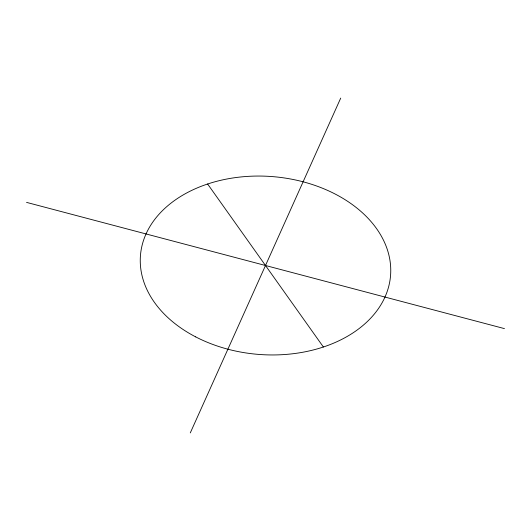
<?xml version="1.0" encoding="UTF-8"?>
<svg xmlns="http://www.w3.org/2000/svg" width="531" height="531" viewBox="0 0 531 531"><rect width="100%" height="100%" fill="white"/><g stroke="black" fill="none" stroke-linecap="round" stroke-linejoin="round"><path stroke-width="0.8" d="M190.284 432.904L340.716 98.096M26.55 202.384L504.45 328.616M207.614 183.998L323.386 347.002M195.7 336.893A125.455 89.175 4.6 0 0 390.471 276.485A125.455 89.175 4.6 0 0 210.336 183.129A125.455 89.175 4.6 0 0 195.7 336.893"/></g></svg>
